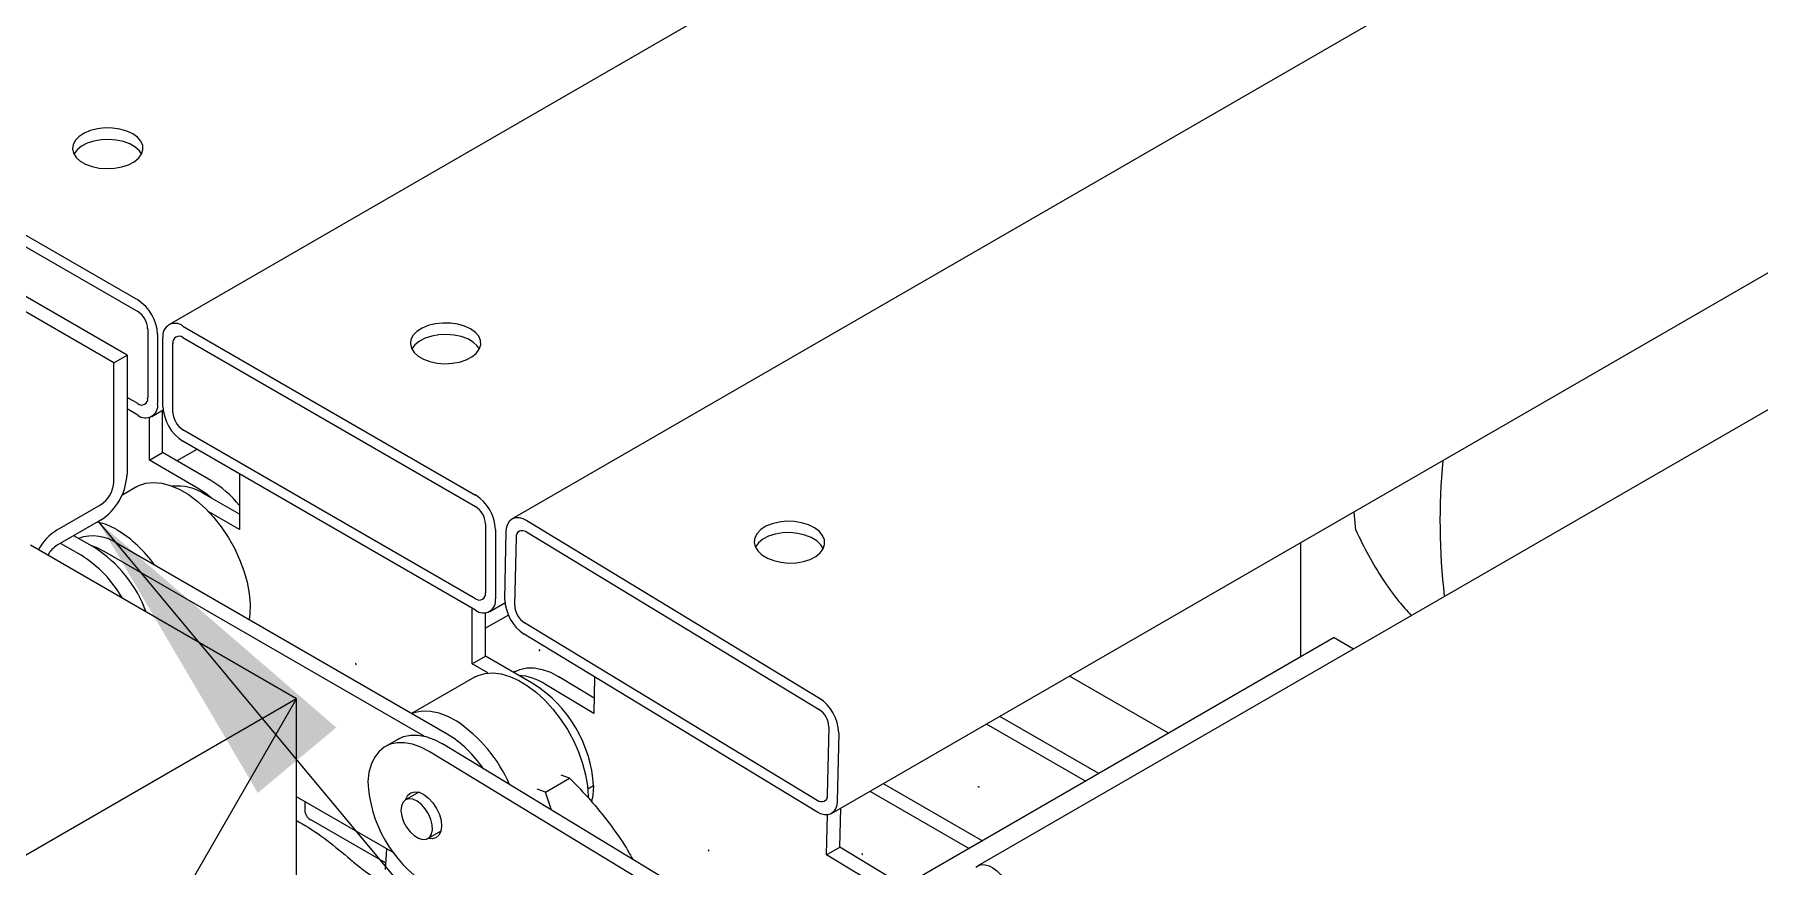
# Model space of a CAD drawing. Header units: millimetres. Extents: x 0 to 11880, y 0 to 8400.
# Drawn here: x 5998.7 to 6365.5, y 1374.4 to 1551.3 of the extents above; entities that cross this region are included whole.
import ezdxf

# ---------------------------------------------------------------- set-up
doc = ezdxf.new("R2010")
doc.units = ezdxf.units.MM
doc.header["$LTSCALE"] = 20
doc.layers.add('ANNOTAZIONI', color=7, linetype='Continuous')
doc.styles.get("Standard").update_dxf_attribs({"font": 'arial.ttf'})
doc.dimstyles.new('SLDDIMSTYLE2', dxfattribs={"dimtxt": 0.18, "dimasz": 66.04, "dimexe": 0, "dimexo": 0.0625, "dimgap": 0, "dimtad": 0, "dimtih": 1, "dimtoh": 1, "dimdec": 0, "dimrnd": 1e-09, "dimzin": 0, "dimdsep": 46, "dimtxsty": 'Standard', "dimsah": 1, "dimcen": 0.09, "dimadec": 0, "dimazin": 0, "dimtfac": 66.04, "dimtdec": 0, "dimtofl": 0, "dimtmove": 0, "dimatfit": 3, "dimfxl": 1, "dimfrac": 2, "dimtolj": 1, "dimtzin": 0, "dimarcsym": 0})

msp = doc.modelspace()

# ---------------------------------------------------------------- linework, layer by layer
at = {"color": 7, "linetype": 'Continuous', "lineweight": 25}
for p, q in [((6018.37, 1483.09), (2790.43, 3346.54)), ((6015.54, 1481.46), (2787.6, 3344.91)), ((6295.95, 1644.7), (6027.25, 1489.58)), ((6368.97, 1603.41), (6100.27, 1448.29)), ((6168.14, 1385.64), (6436.84, 1540.76)), ((5958.41, 1530.76), (6020.63, 1494.84)), ((6467.96, 1529.64), (6199.26, 1374.52)), ((5958.41, 1528.31), (6020.63, 1492.39)), ((6030.25, 1489.28), (6092.48, 1453.36)), ((6022.76, 1488.71), (6022.76, 1474.01)), ((6024.88, 1487.49), (6024.88, 1472.79)), ((6026.01, 1472.14), (6026.01, 1486.83)), ((6028.13, 1470.91), (6028.13, 1485.61)), ((6030.25, 1486.83), (6092.48, 1450.91)), ((6015.54, 1481.46), (6018.37, 1483.09)), ((6018.37, 1483.09), (6018.37, 1457.78)), ((6015.54, 1456.14), (6015.54, 1481.46)), ((6020.63, 1472.79), (6018.37, 1474.1)), ((6020.63, 1470.34), (6018.37, 1471.65)), ((6023.63, 1470.04), (6026.05, 1471.44)), ((6025.94, 1462.38), (6025.94, 1471.37)), ((6023.11, 1460.75), (6023.11, 1469.83)), ((6092.48, 1431.32), (6030.25, 1467.24)), ((6092.48, 1428.87), (6030.25, 1464.79)), ((6023.11, 1460.75), (6025.94, 1462.38)), ((6033.36, 1454.83), (6023.11, 1460.75)), ((6036.19, 1456.46), (6025.94, 1462.38)), ((6033.22, 1463.07), (6028.98, 1460.62)), ((6042.27, 1457.85), (6042.27, 1446.01)), ((6020.39, 1455.08), (6017.28, 1453.28)), ((6042.27, 1449.27), (6034.85, 1453.56)), ((6003.52, 1445.94), (6012.71, 1451.24)), ((6042.27, 1446.01), (6035.76, 1449.76)), ((6279.64, 1445.91), (6279.29, 1449.8)), ((6012.71, 1447.98), (6003.52, 1442.67)), ((6094.6, 1447.24), (6094.6, 1432.54)), ((6096.72, 1446.01), (6096.72, 1431.32)), ((6098.7, 1431.17), (6099.02, 1445.67)), ((6103.32, 1445.51), (6165.53, 1407.76)), ((6103.38, 1447.93), (6165.58, 1410.17)), ((6054.43, 1410.02), (5997.86, 1442.67)), ((6008.61, 1440.54), (6004.22, 1443.07)), ((6011.44, 1442.17), (6007.05, 1444.71)), ((6086.46, 1402.54), (6016.47, 1442.94)), ((6100.82, 1429.88), (6101.15, 1444.38)), ((6267.98, 1418.96), (6267.98, 1443.27)), ((6081.57, 1402.09), (6013.64, 1441.31)), ((6091.77, 1417.43), (6091.77, 1429.28)), ((6094.6, 1419.07), (6094.6, 1428.3)), ((6099.45, 1427.82), (6094.6, 1425.02)), ((6095.48, 1428.57), (6098.73, 1430.45)), ((6165.03, 1386), (6102.83, 1423.76)), ((6165.09, 1388.42), (6102.88, 1426.18)), ((6275.05, 1423.04), (6183.18, 1370.01)), ((6275.05, 1423.04), (6279.18, 1420.66)), ((6091.77, 1417.43), (6094.6, 1419.07)), ((6095.09, 1415.52), (6091.77, 1417.43)), ((6104.85, 1413.15), (6094.6, 1419.07)), ((6092.24, 1414.62), (6078.89, 1406.91)), ((6100.87, 1415.81), (6100.56, 1415.63)), ((6117.62, 1406.87), (6107.37, 1413.09)), ((6117.69, 1410.17), (6110.2, 1414.72)), ((6117.8, 1414.67), (6117.62, 1406.87)), ((6239.84, 1402.72), (6218.78, 1414.87)), ((6054.43, 1410.02), (5260.35, 951.6)), ((6022.61, 1354.9), (6054.43, 1410.02)), ((6054.43, 1340.28), (6054.43, 1410.02)), ((6224.99, 1394.14), (6203.93, 1406.3)), ((6076.13, 1401.52), (6073.3, 1399.89)), ((6167.59, 1404.05), (6167.26, 1389.55)), ((6169.71, 1402.77), (6169.39, 1388.26)), ((6222.16, 1392.51), (6201.1, 1404.66)), ((6152.6, 1356.33), (6082.63, 1398.8)), ((6155.43, 1357.96), (6085.45, 1400.43)), ((6080.4, 1390.17), (6077.6, 1388.56)), ((6107.32, 1390.18), (6105.55, 1390.78)), ((6107.32, 1390.18), (6112.48, 1393.16)), ((6108.62, 1386.37), (6107.32, 1390.18)), ((6112.48, 1393.16), (6110.71, 1393.76)), ((6117.57, 1391.51), (6116.32, 1390.79)), ((6176.35, 1390.38), (6197.41, 1378.22)), ((6179.18, 1392.01), (6200.24, 1379.85)), ((6074.99, 1377.32), (6054.43, 1389.18)), ((6056.15, 1388.19), (6056.15, 1386.25)), ((6169.93, 1378.47), (6170.12, 1386.78)), ((6073.33, 1375.14), (6057.61, 1384.21)), ((6167.1, 1376.84), (6167.29, 1385.37)), ((6082.35, 1380.33), (6085.15, 1381.95)), ((6073.52, 1378.16), (6073.23, 1373.73)), ((6167.1, 1376.84), (6169.93, 1378.47)), ((6177.35, 1370.62), (6167.1, 1376.84)), ((6180.18, 1372.25), (6169.93, 1378.47))]:
    msp.add_line(p, q, dxfattribs=at)
at = {"color": 7, "linetype": 'Continuous', "lineweight": 25, "flags": 128}
for points in [[(6019.57, 1530.15), (6018.31, 1530.73), (6016.86, 1531.15), (6015.28, 1531.37), (6013.66, 1531.4), (6012.07, 1531.22), (6010.58, 1530.85), (6009.26, 1530.31), (6008.18, 1529.61), (6007.38, 1528.8), (6006.9, 1527.9), (6006.77, 1526.97), (6006.99, 1526.04), (6007.55, 1525.16), (6008.42, 1524.37), (6009.57, 1523.71), (6010.94, 1523.21), (6012.46, 1522.88), (6014.07, 1522.76), (6015.68, 1522.83), (6017.23, 1523.11), (6018.65, 1523.57), (6019.85, 1524.19), (6020.8, 1524.95), (6021.44, 1525.81), (6021.75, 1526.73), (6021.7, 1527.67), (6021.31, 1528.58), (6020.59, 1529.42), (6019.57, 1530.15)], [(6021.46, 1525.86), (6020.99, 1526.56), (6020.12, 1527.35), (6018.97, 1528.01), (6017.6, 1528.51), (6016.08, 1528.84), (6014.47, 1528.96), (6012.86, 1528.89), (6011.31, 1528.61), (6009.9, 1528.15), (6008.69, 1527.53), (6007.74, 1526.77), (6007.1, 1525.91), (6007.08, 1525.86)], [(6091.42, 1488.67), (6090.15, 1489.26), (6088.7, 1489.67), (6087.13, 1489.9), (6085.5, 1489.93), (6083.91, 1489.75), (6082.42, 1489.38), (6081.1, 1488.83), (6080.02, 1488.14), (6079.22, 1487.32), (6078.75, 1486.43), (6078.62, 1485.49), (6078.83, 1484.57), (6079.39, 1483.69), (6080.27, 1482.9), (6081.41, 1482.24), (6082.78, 1481.73), (6084.3, 1481.41), (6085.91, 1481.28), (6087.53, 1481.36), (6089.08, 1481.63), (6090.49, 1482.09), (6091.7, 1482.72), (6092.64, 1483.48), (6093.28, 1484.34), (6093.59, 1485.26), (6093.54, 1486.2), (6093.15, 1487.1), (6092.43, 1487.94), (6091.42, 1488.67)], [(6093.31, 1484.39), (6092.83, 1485.08), (6091.96, 1485.87), (6090.81, 1486.54), (6089.44, 1487.04), (6087.92, 1487.36), (6086.32, 1487.49), (6084.7, 1487.41), (6083.15, 1487.14), (6081.74, 1486.68), (6080.53, 1486.05), (6079.58, 1485.29), (6078.94, 1484.43), (6078.92, 1484.39)], [(6020.39, 1455.08), (6020.9, 1455.35), (6022.39, 1455.85), (6024.01, 1456.02), (6025.75, 1455.87), (6027.57, 1455.39), (6029.45, 1454.6), (6031.34, 1453.51), (6033.21, 1452.14), (6035.03, 1450.51), (6036.77, 1448.65), (6038.39, 1446.6), (6039.88, 1444.4), (6041.19, 1442.07), (6042.31, 1439.67), (6043.22, 1437.23), (6043.9, 1434.8), (6044.34, 1432.43), (6044.52, 1430.15), (6044.46, 1428), (6044.31, 1426.87)], [(6036.34, 1452.7), (6035.14, 1453.65), (6033.36, 1454.83)], [(6099.02, 1445.67), (6099.13, 1446.56), (6099.39, 1447.32), (6099.8, 1447.92), (6100.34, 1448.34), (6101, 1448.55), (6101.74, 1448.55), (6102.55, 1448.34), (6103.38, 1447.93)], [(6101.15, 1444.38), (6101.2, 1444.83), (6101.33, 1445.21), (6101.53, 1445.51), (6101.81, 1445.72), (6102.13, 1445.82), (6102.51, 1445.82), (6102.91, 1445.72), (6103.32, 1445.51)], [(6164.53, 1446.4), (6163.27, 1447.02), (6161.81, 1447.47), (6160.24, 1447.72), (6158.62, 1447.77), (6157.03, 1447.62), (6155.54, 1447.26), (6154.22, 1446.72), (6153.14, 1446.02), (6152.34, 1445.2), (6151.86, 1444.29), (6151.73, 1443.33), (6151.95, 1442.38), (6152.51, 1441.47), (6153.38, 1440.64), (6154.53, 1439.95), (6155.89, 1439.41), (6157.42, 1439.06), (6159.02, 1438.9), (6160.64, 1438.96), (6162.19, 1439.22), (6163.6, 1439.67), (6164.81, 1440.29), (6165.75, 1441.06), (6166.39, 1441.93), (6166.7, 1442.87), (6166.66, 1443.83), (6166.27, 1444.77), (6165.55, 1445.64), (6164.53, 1446.4)], [(6166.41, 1441.97), (6165.89, 1442.8), (6165.02, 1443.62), (6163.87, 1444.31), (6162.5, 1444.85), (6160.98, 1445.2), (6159.38, 1445.36), (6157.76, 1445.3), (6156.21, 1445.05), (6154.8, 1444.59), (6153.59, 1443.97), (6152.64, 1443.2), (6152, 1442.33), (6151.98, 1442.29)], [(6013.64, 1441.31), (6011.86, 1442.19), (6010.66, 1442.62)], [(6105.98, 1420.39), (6105.98, 1420.35), (6106, 1420.32), (6106.02, 1420.29), (6106.05, 1420.26), (6106.08, 1420.25), (6106.1, 1420.26), (6106.12, 1420.28), (6106.12, 1420.3), (6106.12, 1420.34), (6106.1, 1420.37), (6106.08, 1420.4), (6106.05, 1420.43), (6106.02, 1420.44), (6106, 1420.43), (6105.98, 1420.41), (6105.98, 1420.39)], [(6067.09, 1417.39), (6067.08, 1417.43), (6067.07, 1417.46), (6067.05, 1417.49), (6067.02, 1417.51), (6066.99, 1417.52), (6066.97, 1417.52), (6066.95, 1417.5), (6066.95, 1417.47), (6066.95, 1417.44), (6066.97, 1417.4), (6066.99, 1417.37), (6067.02, 1417.35), (6067.05, 1417.34), (6067.07, 1417.35), (6067.08, 1417.36), (6067.09, 1417.39)], [(6100.87, 1415.81), (6101.91, 1416.28), (6103.38, 1416.61), (6104.97, 1416.61), (6106.66, 1416.29), (6108.42, 1415.66), (6110.2, 1414.72)], [(6092.24, 1414.62), (6093.03, 1415.01), (6094.54, 1415.44), (6096.19, 1415.56), (6097.95, 1415.34), (6099.78, 1414.8), (6101.66, 1413.95), (6103.55, 1412.81), (6105.42, 1411.39), (6107.22, 1409.71), (6108.94, 1407.82), (6110.54, 1405.73), (6112, 1403.5), (6113.27, 1401.15), (6114.36, 1398.74), (6115.22, 1396.3), (6115.85, 1393.88), (6116.25, 1391.52), (6116.39, 1389.26), (6116.39, 1389.06)], [(6088.47, 1405.25), (6086.58, 1406.25), (6084.72, 1406.95), (6082.92, 1407.32), (6081.21, 1407.38), (6079.63, 1407.1), (6078.95, 1406.87)], [(6076.13, 1401.52), (6077.17, 1401.99), (6078.63, 1402.32), (6080.23, 1402.32), (6081.92, 1402), (6083.67, 1401.37), (6085.45, 1400.43)], [(6082.63, 1398.8), (6080.84, 1399.74), (6079.09, 1400.37), (6077.4, 1400.69), (6075.81, 1400.69), (6074.34, 1400.36), (6073.03, 1399.72), (6071.9, 1398.77), (6070.98, 1397.55), (6070.27, 1396.06), (6069.81, 1394.34), (6069.59, 1392.42)], [(6077.62, 1388.57), (6077.65, 1388.69), (6078.07, 1389.52), (6078.71, 1390.06), (6079.53, 1390.28), (6080.47, 1390.15), (6081.48, 1389.69), (6082.49, 1388.93), (6083.41, 1387.92), (6084.2, 1386.73), (6084.8, 1385.43), (6085.17, 1384.13), (6085.27, 1382.9), (6085.11, 1381.83), (6084.7, 1381), (6084.06, 1380.46), (6083.24, 1380.24), (6082.37, 1380.35)], [(6117.57, 1391.51), (6117.4, 1389.56), (6117.1, 1388.22)], [(6199.46, 1391.24), (6199.43, 1391.26), (6199.41, 1391.29), (6199.39, 1391.33), (6199.39, 1391.36), (6199.39, 1391.39), (6199.41, 1391.41), (6199.43, 1391.41), (6199.46, 1391.4), (6199.49, 1391.38), (6199.51, 1391.35), (6199.52, 1391.32), (6199.53, 1391.28), (6199.52, 1391.25), (6199.51, 1391.23), (6199.49, 1391.23), (6199.46, 1391.24)], [(6080.06, 1388.27), (6079.15, 1388.68), (6078.3, 1388.77), (6077.58, 1388.55), (6077.03, 1388.01), (6076.7, 1387.22), (6076.61, 1386.22), (6076.78, 1385.08), (6077.18, 1383.9), (6077.78, 1382.76), (6078.55, 1381.74), (6079.43, 1380.93), (6080.34, 1380.37), (6081.23, 1380.12), (6082.02, 1380.19), (6082.66, 1380.57), (6083.11, 1381.24), (6083.31, 1382.15), (6083.28, 1383.23), (6082.99, 1384.39), (6082.48, 1385.57), (6081.79, 1386.65), (6080.96, 1387.58), (6080.06, 1388.27)], [(6169.39, 1388.26), (6169.28, 1387.37), (6169.02, 1386.61), (6168.61, 1386.01), (6168.07, 1385.6), (6167.41, 1385.39), (6166.67, 1385.38), (6165.86, 1385.59), (6165.03, 1386)], [(6167.26, 1389.55), (6167.21, 1389.1), (6167.08, 1388.72), (6166.88, 1388.42), (6166.6, 1388.22), (6166.28, 1388.11), (6165.91, 1388.11), (6165.5, 1388.21), (6165.09, 1388.42)], [(6142.11, 1377.71), (6142.11, 1377.74), (6142.09, 1377.78), (6142.07, 1377.81), (6142.04, 1377.83), (6142.02, 1377.84), (6141.99, 1377.84), (6141.98, 1377.82), (6141.97, 1377.79), (6141.98, 1377.76), (6141.99, 1377.73), (6142.01, 1377.69), (6142.04, 1377.67), (6142.07, 1377.66), (6142.09, 1377.66), (6142.11, 1377.68), (6142.11, 1377.71)], [(6174.64, 1377.08), (6174.64, 1377.04), (6174.66, 1377.01), (6174.68, 1376.97), (6174.71, 1376.95), (6174.74, 1376.94), (6174.76, 1376.95), (6174.78, 1376.97), (6174.78, 1376.99), (6174.78, 1377.03), (6174.76, 1377.06), (6174.74, 1377.09), (6174.71, 1377.12), (6174.68, 1377.13), (6174.66, 1377.12), (6174.64, 1377.1), (6174.64, 1377.08)], [(6198.87, 1374.22), (6199.43, 1374.61), (6200.1, 1374.79), (6200.85, 1374.76), (6201.66, 1374.52), (6202.49, 1374.08), (6203.32, 1373.46), (6204.1, 1372.68), (6204.81, 1371.77)]]:
    msp.add_lwpolyline(points, dxfattribs=at)
at = {"color": 7, "linetype": 'Continuous', "lineweight": 25}
for centre, radius, start, end in [((6015.67, 1487.07), 9.22, 2.6055, 57.3945), ((6018.15, 1488.5), 4.61, 2.6055, 57.3945), ((6028.59, 1487.25), 2.62, 50.7967, 189.214), ((6029.42, 1485.82), 1.31, 50.7967, 189.214), ((6021.46, 1473.8), 1.31, 230.7967, 9.214), ((6022.29, 1472.37), 2.62, 230.7967, 9.214), ((6035.22, 1472.56), 9.22, 182.6055, 237.3945), ((6032.74, 1471.12), 4.61, 182.6055, 237.3945), ((6435.09, 1447.68), 137.54, 174.5682, 186.6332), ((6006.09, 1458.33), 12.29, 302.6055, 357.3945), ((6024.09, 1436.43), 23.39, 39.0192, 58.8695), ((6009.4, 1456.42), 6.15, 302.6055, 357.3945), ((6029.11, 1444.8), 10.47, 56.8196, 95.7906), ((6087.51, 1445.6), 9.22, 2.6055, 57.3945), ((6089.99, 1447.03), 4.61, 2.6055, 57.3945), ((6009.63, 1436.15), 11.54, 121.9546, 151.1432), ((6008.84, 1433.57), 14.41, 59.0667, 77.0321), ((6002.19, 1422.87), 27, 35.2408, 58.6154), ((6006.57, 1437.78), 5.77, 121.9545, 151.1391), ((6011.11, 1435.4), 9.26, 54.6415, 109.3217), ((5996.42, 1418.82), 27.77, 20.3555, 57.264), ((5994.87, 1418.53), 25.95, 29.7127, 58.0214), ((6093.3, 1432.33), 1.31, 230.7967, 9.214), ((6094.13, 1430.9), 2.62, 230.7967, 9.214), ((6107.91, 1431.45), 9.21, 181.7427, 236.5564), ((6105.42, 1430.02), 4.61, 181.7427, 236.5564), ((6100.88, 1403.25), 11.79, 56.608, 86.4146), ((6089.94, 1389.82), 27.68, 3.5035, 57.4156), ((6160.5, 1402.49), 9.21, 1.7427, 56.5564), ((6071.39, 1379.58), 30.83, 23.314, 56.3606), ((6162.99, 1403.91), 4.61, 1.7427, 56.5564), ((6073.32, 1381.24), 25.03, 33.874, 58.325), ((6097.24, 1393.7), 27.68, 182.6519, 236.5677), ((6058.65, 1386.5), 2.51, 185.6948, 245.6253)]:
    msp.add_arc(centre, radius, start, end, dxfattribs=at)
for points, knots in [([(6279.64, 1445.91), (6280.51, 1444.1), (6282.26, 1440.48), (6285.33, 1435.43), (6288.37, 1431.11), (6290.55, 1428.72), (6291.45, 1427.74)], [0, 0, 0, 0, 0.265722, 0.533479, 0.808092, 1, 1, 1, 1]), ([(6112.48, 1393.16), (6113.96, 1391.63), (6116.94, 1388.57), (6120.95, 1383.57), (6123.98, 1379.34), (6125.45, 1376.68), (6125.89, 1375.89)], [0, 0, 0, 0, 0.287243, 0.576684, 0.873537, 1, 1, 1, 1]), ([(6054.43, 1384.13), (6054.81, 1383.93), (6057.03, 1382.72), (6060.93, 1380.02), (6064.24, 1377.24), (6065.91, 1375.84)], [0, 0, 0, 0, 0.0920464, 0.5438987, 1, 1, 1, 1]), ([(6065.91, 1375.84), (6066.73, 1375.14), (6068.41, 1373.74), (6070.82, 1372.1), (6072.35, 1371.35), (6073.03, 1371.02)], [0, 0, 0, 0, 0.350218, 0.710612, 1, 1, 1, 1])]:
    msp.add_open_spline(points, degree=3, knots=knots, dxfattribs=at)

# ---------------------------------------------------------------- leaders
at = {"layer": 'ANNOTAZIONI'}
msp.add_leader([(6012.24, 1447.71), (6485.39, 879.84), (6612.39, 879.84)], dimstyle='SLDDIMSTYLE2', dxfattribs=at)

doc.saveas('drawing.dxf')
